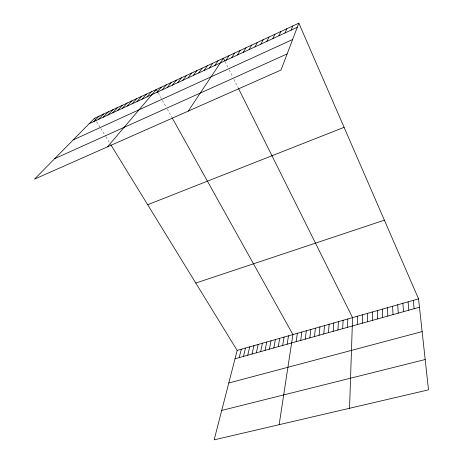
<?xml version="1.0" encoding="UTF-8"?>
<svg xmlns="http://www.w3.org/2000/svg" width="463" height="463" viewBox="0 0 463 463"><rect width="100%" height="100%" fill="white"/><g stroke="black" fill="none" stroke-linecap="round" stroke-linejoin="round"><path stroke-width="0.35" stroke-dasharray="2.31 1.74" d="M96.628 121.647L100.448 127.857M100.795 128.419L105.593 136.232M105.934 136.788L109.662 142.864M158.358 93.098L162.038 99.695M162.368 100.297L166.009 106.826M167.322 109.181L171.889 117.382M225.035 61.463L228.224 67.87M229.179 69.786L232.64 76.736M233.89 79.248L238.237 87.976"/><path stroke-width="0.69" d="M367.35 321.791L367.367 313.416M362.298 323.203L362.407 314.828M357.28 324.604L357.471 316.229M349.548 408.273L352.563 317.624L238.543 88.595M347.47 327.347L347.829 318.966M342.672 328.689L343.118 320.309M337.909 330.021L338.43 321.64M333.169 331.346L333.771 322.966M328.452 332.665L329.135 324.285M323.764 333.973L324.522 325.593M319.1 335.276L319.933 326.895M314.458 336.572L315.372 328.192M309.845 337.863L310.835 329.482M305.256 339.147L306.315 330.767M300.69 340.421L301.824 332.046M296.146 341.694L297.356 333.314M279.143 424.693L292.911 334.575L172.213 117.961M287.141 344.212L288.49 335.837M282.667 345.462L284.091 337.087M278.222 346.7L279.716 338.331M273.801 347.939L275.363 339.564M269.402 349.171L271.029 340.797M265.021 350.393L266.723 342.024M260.669 351.608L262.434 343.239M256.34 352.818L258.169 344.455M252.028 354.027L253.927 345.658M247.74 355.225L249.702 346.856M243.474 356.417L245.5 348.054M239.232 357.604L241.321 349.241M110.761 144.647L237.166 350.422L214.149 439.85L428.501 389.858L418.558 298.866L298.849 23.15L94.539 118.239L34.499 179.146L280.995 70.052L298.849 23.15M291.105 30.136L292.801 25.963M284.971 32.983L286.8 28.758M278.882 35.801L280.838 31.536M272.834 38.603L274.918 34.291M266.833 41.386L269.038 37.028M260.872 44.147L263.198 39.743M254.957 46.89L257.399 42.44M249.077 49.61L251.641 45.119M243.243 52.313L245.922 47.782M237.45 54.999L240.245 50.426M231.697 57.667L234.602 53.054M225.985 60.317L229 55.658M188.267 111.091L223.438 58.245L224.717 60.821M214.844 65.48L218.073 60.746M209.409 67.997L212.743 63.223M204.009 70.498L207.447 65.688M198.65 72.98L202.186 68.136M193.326 75.446L196.96 70.567M188.036 77.9L191.769 72.986M182.781 80.336L186.612 75.388M177.56 82.755L181.484 77.772M172.375 85.157L176.391 80.145M167.218 87.548L171.327 82.501M162.102 89.92L166.304 84.839M157.015 92.276L161.303 87.166M107.497 146.84L156.338 89.475L158.022 92.49M146.939 96.946L151.407 91.772M141.95 99.256L146.505 94.053M136.996 101.553L141.632 96.321M132.065 103.839L136.788 98.573M127.175 106.102L131.978 100.812M122.307 108.359L127.198 103.041M117.475 110.599L122.446 105.251M112.677 112.822L117.724 107.445M107.902 115.032L113.03 109.633M103.162 117.232L108.359 111.803M98.445 119.419L103.724 113.962M93.763 121.59L99.117 116.109M89.11 123.743L297.281 27.276M73.177 139.913L292.622 39.517M54.738 158.612L287.135 53.922M147.662 204.727L344.084 127.331M195.785 283.061L384.388 220.168M237.166 350.422L418.558 298.866M235.013 358.779L419.472 307.224M228.78 382.999L422.134 331.601M221.719 410.432L425.19 359.531M94.539 118.239L95.934 120.507M413.309 300.36L414.119 308.717M408.082 301.841L408.806 310.204M402.891 303.317L403.516 311.68M397.734 304.787L398.261 313.15M392.601 306.246L393.035 314.614M387.496 307.692L387.838 316.061M382.421 309.139L382.67 317.508M377.374 310.569L377.536 318.943M372.356 311.998L372.426 320.373"/></g></svg>
